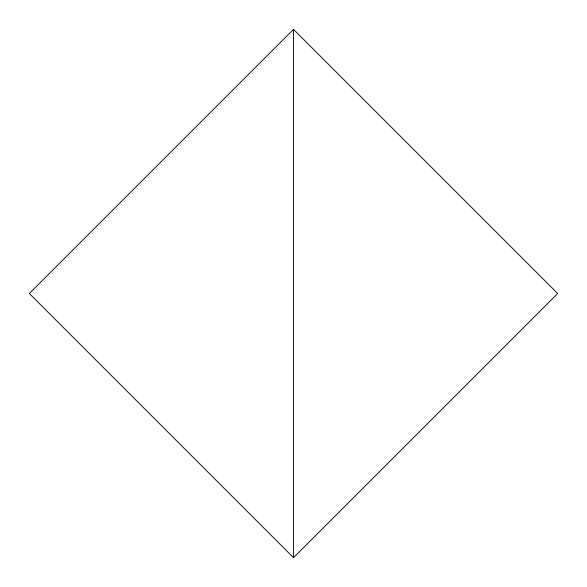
<?xml version="1.0" encoding="UTF-8"?>
<svg xmlns="http://www.w3.org/2000/svg" width="587" height="587" viewBox="0 0 587 587"><rect width="100%" height="100%" fill="white"/><g stroke="black" fill="none" stroke-linecap="round" stroke-linejoin="round"><path stroke-width="0.88" d="M293.5 29.35L29.35 293.5L293.5 557.65L557.65 293.5L293.5 29.35L293.5 557.65"/></g></svg>
